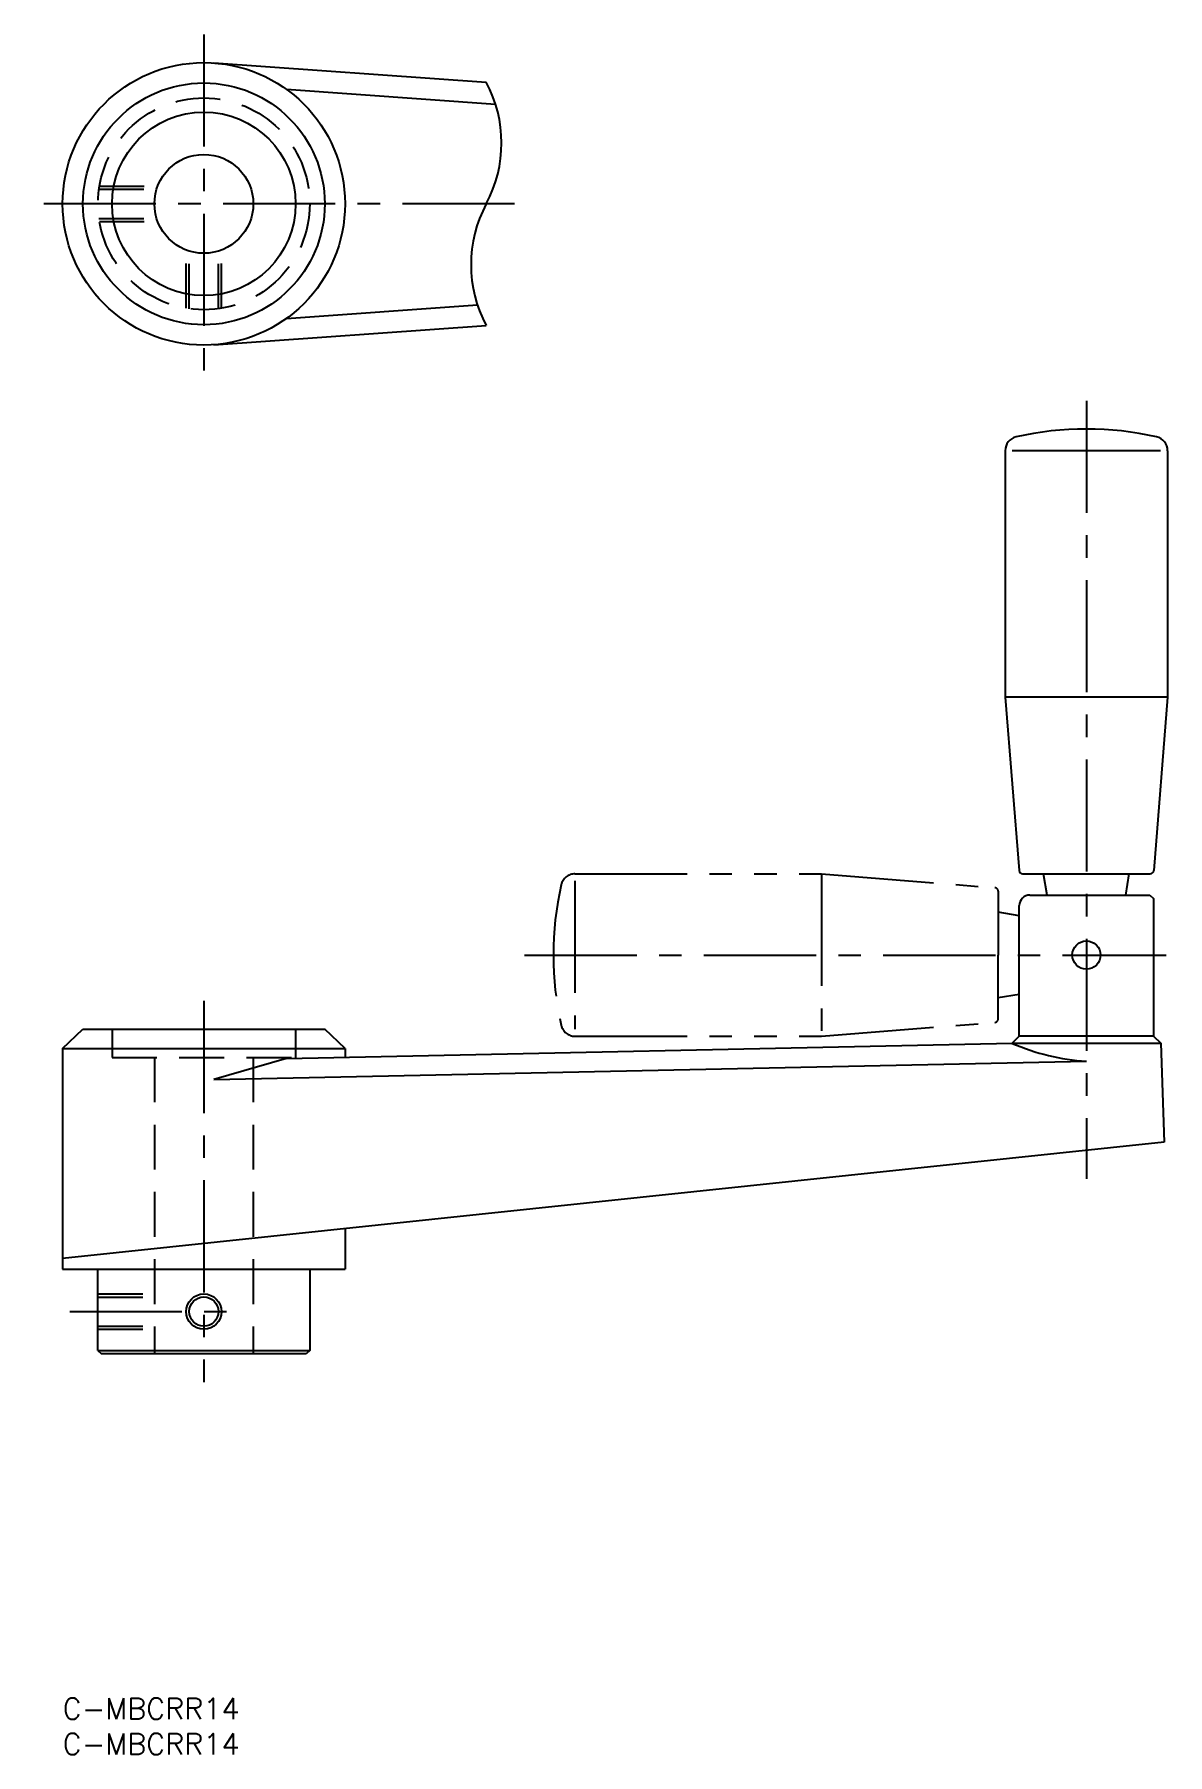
# Model space of a CAD drawing. Extents: x -4 to 156, y -8 to 236.
import ezdxf
from ezdxf.enums import TextEntityAlignment as Align

# ---------------------------------------------------------------- set-up
doc = ezdxf.new("R2010")
doc.units = 0
doc.header["$LTSCALE"] = 0.5
for name, pattern in [('CENTER', [50.8, 31.75, -6.35, 6.35, -6.35]), ('DASHED', [19.05, 12.7, -6.35]), ('PHANTOM', [63.5, 31.75, -6.35, 6.35, -6.35, 6.35, -6.35])]:
    doc.linetypes.add(name, pattern=pattern)
doc.layers.get('0').update_dxf_attribs({"linetype": 'CONTINUOUS'})
doc.layers.add('CENTER', color=1, linetype='CENTER')
doc.styles.get("Standard").update_dxf_attribs({"font": 'txt.shx', "height": 3, "bigfont": 'bigfont.shx'})

msp = doc.modelspace()

# ---------------------------------------------------------------- linework, layer by layer
at = {"color": 7, "linetype": 'CONTINUOUS'}
for p, q in [((21.4, 231.58), (60, 228.87)), ((31.7, 227.85), (61.3, 225.77)), ((31.7, 195.41), (58.75, 197.31)), ((21.4, 191.68), (60, 194.39)), ((133.5, 176.67), (133.5, 141.74)), ((155.5, 176.67), (134.5, 176.67)), ((156.5, 176.67), (156.5, 141.74)), ((156.5, 141.74), (133.5, 141.74)), ((133.5, 141.74), (135.46, 117.2)), ((156.5, 141.74), (154.54, 117.2)), ((135.96, 116.74), (154.04, 116.74)), ((139.43, 113.74), (138.93, 116.74)), ((150.57, 113.74), (151.07, 116.74)), ((135.5, 93.74), (135.5, 112.24)), ((137, 113.74), (154, 113.74)), ((154, 113.74), (154.5, 113.24)), ((154.5, 113.24), (154.5, 93.74)), ((0, 91.99), (2.88, 94.74)), ((2.88, 94.74), (37.12, 94.74)), ((31.7, 90.59), (134.5, 92.74)), ((40, 91.99), (37.12, 94.74)), ((135.5, 93.74), (134.5, 92.74)), ((134.5, 92.74), (155.55, 92.74)), ((134.5, 92.74), (134.5, 92.74)), ((154.5, 93.74), (135.5, 93.74)), ((154.5, 93.74), (155.55, 92.74)), ((155.55, 92.74), (156, 78.74)), ((0, 91.99), (0, 60.74)), ((0, 91.99), (40, 91.99)), ((31.7, 90.59), (21.4, 87.63)), ((21.4, 87.63), (145, 90.21)), ((40, 91.99), (40, 90.76)), ((156, 78.74), (0, 62.24)), ((40, 66.47), (40, 60.74)), ((0, 60.74), (40, 60.74)), ((5, 49.24), (5, 60.74)), ((35, 60.74), (35, 49.24)), ((5, 49.24), (5.5, 48.74)), ((5, 49.24), (35, 49.24)), ((34.5, 48.74), (5.5, 48.74)), ((35, 49.24), (34.5, 48.74))]:
    msp.add_line(p, q, dxfattribs=at)
at = {"color": 3, "linetype": 'DASHED'}
for p, q in [((5.14, 213.7), (13.31, 213.7)), ((5.21, 214.13), (13.46, 214.13)), ((5.14, 209.56), (13.31, 209.56)), ((5.21, 209.13), (13.46, 209.13)), ((17.5, 196.84), (17.5, 205.09)), ((17.93, 196.77), (17.93, 204.94)), ((22.07, 196.77), (22.07, 204.94)), ((22.5, 196.84), (22.5, 205.09)), ((7, 94.74), (7, 90.74)), ((33, 94.74), (33, 90.74)), ((7, 90.74), (33, 90.74)), ((13, 90.74), (13, 48.74)), ((27, 90.74), (27, 48.74)), ((5, 57.24), (13, 57.24)), ((5, 56.8), (13, 56.8)), ((5, 52.67), (13, 52.67)), ((5, 52.24), (13, 52.24))]:
    msp.add_line(p, q, dxfattribs=at)
at = {"color": 3, "linetype": 'PHANTOM'}
for p, q in [((72.56, 116.74), (107.5, 116.74)), ((72.56, 115.74), (72.56, 94.74)), ((107.5, 116.74), (107.5, 93.74)), ((107.5, 116.74), (132.04, 114.77)), ((132.5, 114.28), (132.5, 105.24)), ((135.5, 110.81), (132.5, 111.31)), ((132.5, 96.2), (132.5, 105.24)), ((135.5, 99.67), (132.5, 99.17)), ((107.5, 93.74), (132.04, 95.7)), ((72.56, 93.74), (107.5, 93.74))]:
    msp.add_line(p, q, dxfattribs=at)
at = {"color": 7, "linetype": 'CONTINUOUS'}
for centre, radius in [((20, 211.63), 20), ((20, 211.63), 17.12), ((20, 211.63), 13), ((20, 211.63), 7), ((145, 105.24), 2), ((20, 54.74), 2.07)]:
    msp.add_circle(centre, radius, dxfattribs=at)
at = {"color": 3, "linetype": 'DASHED'}
msp.add_circle((20, 211.63), 15, dxfattribs=at)
at = {"color": 3, "linetype": 'CONTINUOUS'}
msp.add_circle((20, 54.74), 2.5, dxfattribs=at)
for centre, start, end in [((43.84, 220.25), 331.9275, 28.0725), ((76.16, 203.01), 151.9275, 208.0725)]:
    msp.add_arc(centre, 18.32, start, end, dxfattribs=at)
at = {"color": 7, "linetype": 'CONTINUOUS'}
for centre, radius, start, end in [((135.5, 176.67), 2, 102.7637, 180), ((145, 134.74), 45, 77.2363, 102.7637), ((154.5, 176.67), 2, 0, 77.2363), ((135.96, 117.24), 0.5, 184.5739, 270), ((154.04, 117.24), 0.5, 270, 355.4261), ((137, 112.24), 1.5, 90, 180), ((146.98, 121.48), 31.34, 246.5216, 266.3691)]:
    msp.add_arc(centre, radius, start, end, dxfattribs=at)
at = {"color": 3, "linetype": 'PHANTOM'}
for centre, radius, start, end in [((114.5, 105.24), 45, 167.2363, 192.7637), ((72.56, 114.74), 2, 90, 167.2363), ((132, 114.28), 0.5, 0, 85.4261), ((72.56, 95.74), 2, 192.7637, 270), ((132, 96.2), 0.5, 274.5739, 0)]:
    msp.add_arc(centre, radius, start, end, dxfattribs=at)
at = {"layer": 'CENTER', "color": 1, "linetype": 'CENTER'}
for p, q in [((20, 235.63), (20, 187.63)), ((64, 211.63), (-4, 211.63)), ((145, 183.74), (145, 73.55)), ((65.43, 105.24), (156.3, 105.24)), ((20, 98.74), (20, 44.74)), ((1, 54.74), (26.25, 54.74))]:
    msp.add_line(p, q, dxfattribs=at)

# ---------------------------------------------------------------- texts
at = {"color": 7, "linetype": 'CONTINUOUS'}
for p in [(0, 0), (0, -5)]:
    msp.add_text('C-MBCRR14', height=3, dxfattribs=at).set_placement(p, align=Align.TOP_LEFT)

doc.saveas('drawing.dxf')
